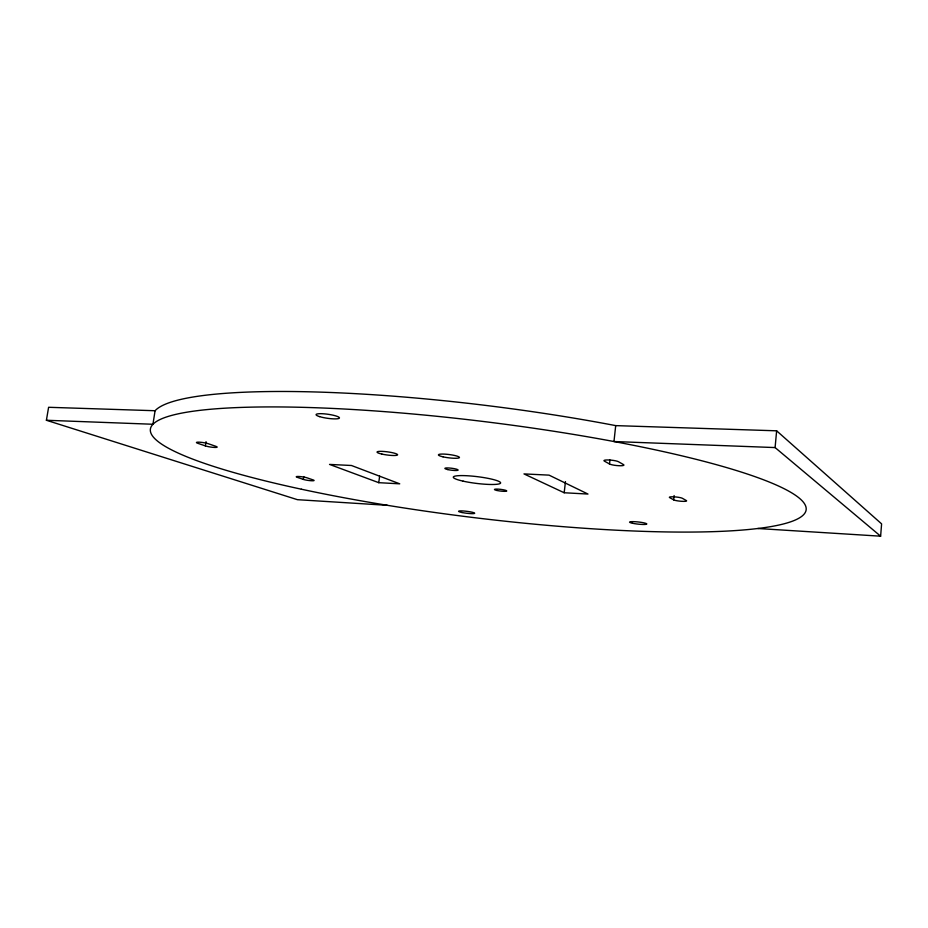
<?xml version="1.0" encoding="UTF-8"?>
<svg xmlns="http://www.w3.org/2000/svg" width="928" height="928" viewBox="0 0 928 928"><rect width="100%" height="100%" fill="white"/><g stroke="black" fill="none" stroke-linecap="round" stroke-linejoin="round"><path stroke-width="1.39" d="M757.851 528.508L880.626 536.187L881.6 523.868L776.632 430.812L615.705 425.616A329.892 51.168 7 0 0 155.08 410.733L48.604 407.288L46.4 420.268L297.412 499.682L387.347 505.308M880.626 536.187L775.1 447.574L776.632 430.812M673.682 499.867L669.68 497.628A6.705 0.963 5.8 0 1 674.053 496.84A6.705 0.963 5.8 0 1 682.416 498.324L686.337 500.563A6.658 0.951 5.8 0 1 681.964 501.317A6.658 0.951 5.8 0 1 673.682 499.867L674.122 495.552M609.522 463.988L604.395 461.135A7.563 1.253 6.1 0 1 608.896 459.986A7.563 1.253 6.1 0 1 618.535 461.75L623.546 464.626A7.494 1.23 6.1 0 1 619.034 465.717A7.494 1.23 6.1 0 1 609.522 463.988L609.951 460.021M615.705 425.616L613.976 441.531L775.1 447.574M564.189 492.756L523.972 473.906L549.051 475.136L587.981 494.056L564.189 492.756L565.454 481.597M378.763 482.676L329.533 464.418L351.457 465.496L399.736 483.824L378.763 482.676L379.633 476.134M303.375 479.416L297.18 477.305A5.904 0.754 7.9 0 1 299.013 476.493A5.904 0.754 7.9 0 1 307.087 477.839L313.235 479.962A5.858 0.742 7.8 0 1 311.356 480.739A5.858 0.742 7.8 0 1 303.375 479.416L303.781 476.574M205.401 445.904L197.71 443.271A6.658 0.928 8.5 0 1 199.149 442.169A6.658 0.928 8.5 0 1 208.359 443.735L216.004 446.38A6.589 0.916 8.5 0 1 214.484 447.435A6.589 0.916 8.5 0 1 205.401 445.904L206.039 441.682M155.08 410.733L152.946 424.258L46.4 420.268M301.38 489.207A330.356 48.279 7 0 0 805.852 511.084A330.356 48.279 7 0 0 327.503 408.204A330.356 48.279 7 0 0 301.38 489.207M463.13 481.156A23.85 3.399 7 0 0 500.505 483.21A23.85 3.399 7 0 0 467.225 475.751A23.85 3.399 7 0 0 463.13 481.156M462.028 512.523A8.12 0.974 7 0 0 474.66 513.335A8.12 0.974 7 0 0 463.176 510.968A8.12 0.974 7 0 0 462.028 512.523M632.513 523.264A8.654 1.079 6.2 0 0 646.642 524.169A8.654 1.079 6.2 0 0 635.483 521.733A8.654 1.079 6.2 0 0 632.513 523.264M496.979 490.483A6.218 0.858 6.9 0 0 506.758 491.028A6.218 0.858 6.9 0 0 498.092 489.126A6.218 0.858 6.9 0 0 496.979 490.483M447.818 469.591A6.682 0.986 7.2 0 0 458.142 470.102A6.682 0.986 7.2 0 0 448.63 467.967A6.682 0.986 7.2 0 0 447.818 469.591M319.557 416.614A11.832 2.03 8.1 0 0 339.114 418.354A11.832 2.03 8.1 0 0 324.591 413.876A11.832 2.03 8.1 0 0 319.557 416.614M381.884 454.082A10.405 1.589 7.6 0 0 397.613 454.813A10.405 1.589 7.6 0 0 382.394 451.379A10.405 1.589 7.6 0 0 381.884 454.082M443.016 456.831A10.614 1.659 7.2 0 0 459.43 457.585A10.614 1.659 7.2 0 0 444.326 454.105A10.614 1.659 7.2 0 0 443.016 456.831"/></g></svg>
